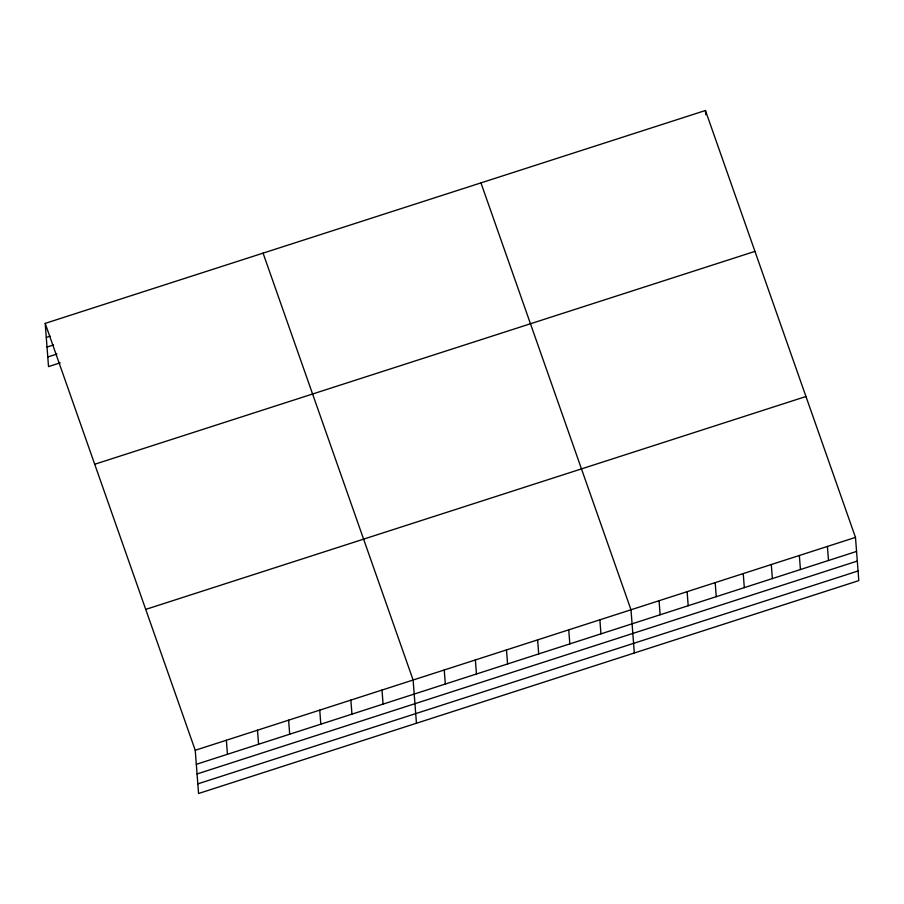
<?xml version="1.0" encoding="UTF-8"?>
<svg xmlns="http://www.w3.org/2000/svg" width="904" height="904" viewBox="0 0 904 904"><rect width="100%" height="100%" fill="white"/><g stroke="black" fill="none" stroke-linecap="round" stroke-linejoin="round"><path stroke-width="1.36" d="M45.2 323.383L705.436 110.503L855.478 537.394L858.8 580.617L198.564 793.497L195.241 750.275L45.2 323.383L48.522 366.606L60.195 362.843M46.285 337.429L50.172 336.175M47.019 347.057L53.505 344.966M47.788 356.978L56.862 354.052M94.717 464.26L754.942 251.38M145.725 609.398L805.961 396.517M195.241 750.275L855.478 537.394M196.326 764.321L856.551 551.44M197.061 773.948L857.297 561.068M197.829 783.87L858.054 570.989M480.951 182.879L630.992 609.771L634.325 652.993M263.075 253.131L413.117 680.023L416.439 723.245M827.409 546.445L828.493 560.491M799.351 555.485L800.435 569.531M771.293 564.537L772.378 578.583M743.235 573.588L744.32 587.634M705.436 110.503L705.753 114.718M715.177 582.628L716.25 596.674M687.119 591.679L688.193 605.725M659.05 600.731L660.135 614.776M599.872 619.805L600.945 633.851M568.74 629.839L569.825 643.885M537.62 639.874L538.705 653.931M506.489 649.919L507.573 663.965M475.368 659.954L476.453 674M444.248 669.988L445.322 684.034M381.996 690.057L383.07 704.103M350.865 700.091L351.95 714.137M319.745 710.126L320.818 724.172M288.613 720.16L289.698 734.206M257.493 730.195L258.567 744.252M226.362 740.24L227.446 754.286"/></g></svg>
